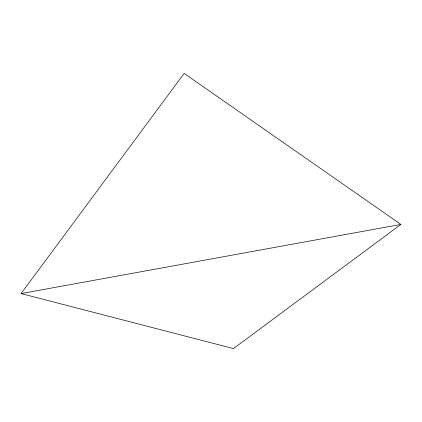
<?xml version="1.0" encoding="UTF-8"?>
<svg xmlns="http://www.w3.org/2000/svg" width="422" height="422" viewBox="0 0 422 422"><rect width="100%" height="100%" fill="white"/><g stroke="black" fill="none" stroke-linecap="round" stroke-linejoin="round"><path stroke-width="0.63" d="M21.1 293.575L184.145 73.412L400.9 224.43L233.45 348.588L21.1 293.575L400.9 224.43"/></g></svg>
